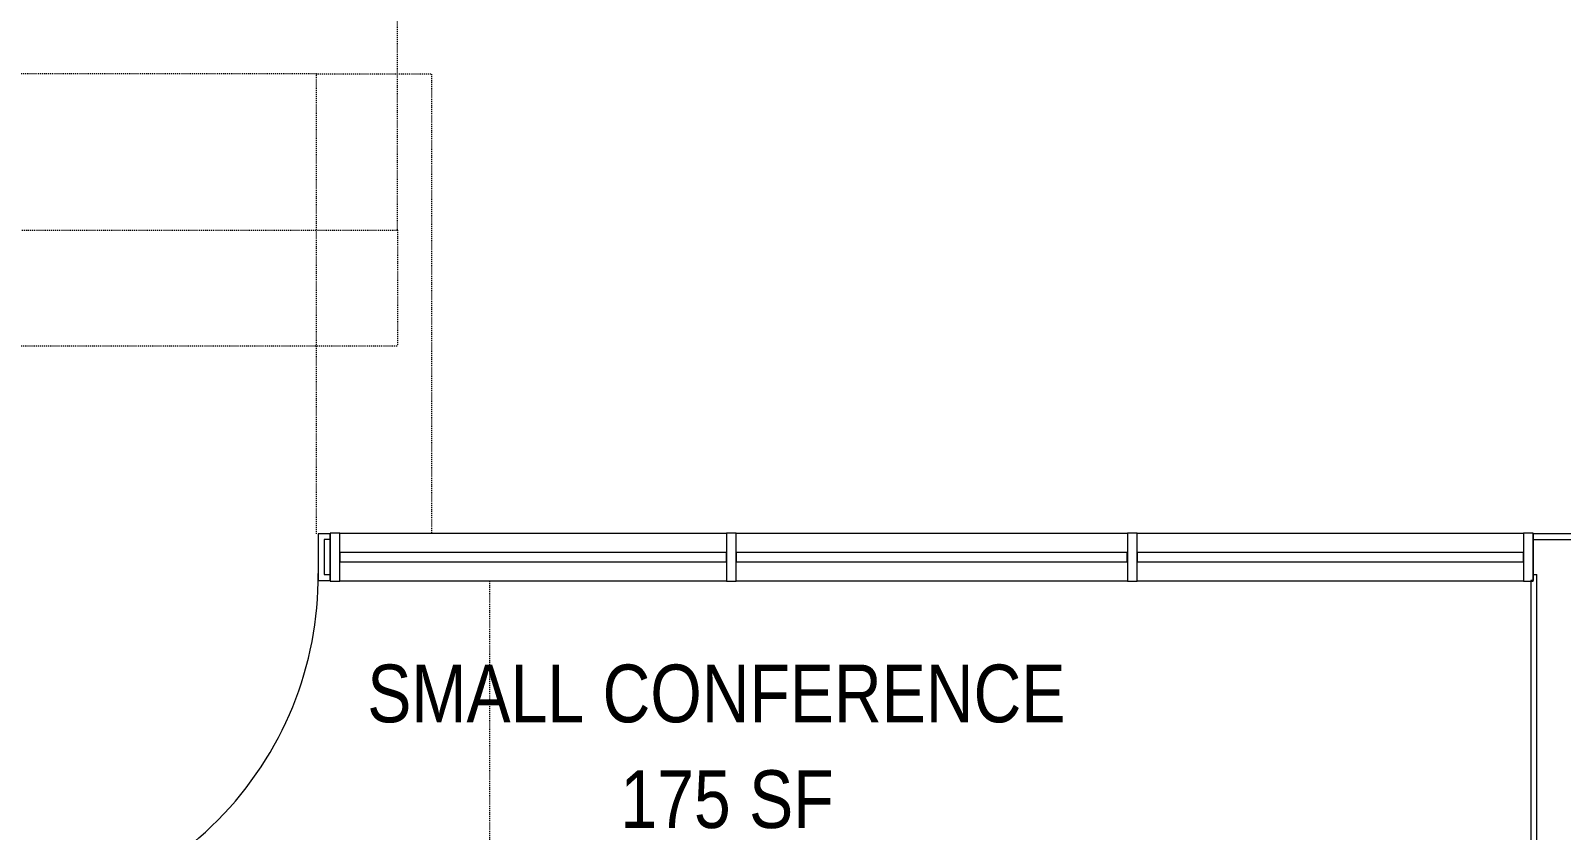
# Model space of a CAD drawing. Header units: inches. Extents: x 46946 to 48441, y 40324 to 42003.
# Drawn here: x 47668.9 to 47828, y 40467.9 to 40551 of the extents above; entities that cross this region are included whole.
import ezdxf

# ---------------------------------------------------------------- set-up
doc = ezdxf.new("R2010")
doc.units = ezdxf.units.IN
doc.header["$MEASUREMENT"] = 0
doc.linetypes.add('Dash 1_32_', pattern=[0.0625, 0.03125, -0.03125])
for name, color, linetype, lineweight in [('A-AREA-IDEN', 2, 'Continuous', 9), ('A-DOOR', 31, 'Continuous', 13), ('A-GENM', 13, 'Dash 1_32_', 9), ('A-GLAZ-CURT', 52, 'Continuous', 9), ('A-GLAZ-CWMG', 51, 'Continuous', 9), ('A-WALL', 113, 'Continuous', 9), ('A-WALL-PATT', 111, 'Continuous', 13), ('I-WALL', 2, 'Continuous', 9)]:
    doc.layers.add(name, color=color, linetype=linetype, lineweight=lineweight)
doc.styles.add('Arial Narrow_2', font='ARIALN.TTF', dxfattribs={"height": 6})

# ---------------------------------------------------------------- blocks, each defined once
blk = doc.blocks.new('Door - Single - Glass - Full Rail - Panic Handle-784015-Level 06 - Furniture')
at = {"layer": 'A-DOOR', "lineweight": 20}
for p, q in [((17, 38), (17, 2)), ((18, 38), (17, 38)), ((18, 2.44), (18, 38)), ((17, 2), (18, 2))]:
    blk.add_line(p, q, dxfattribs=at)
at = {"layer": 'A-DOOR', "lineweight": 9}
blk.add_arc((18, 2), 36, 90, 180.5, dxfattribs=at)
at = {"layer": 'A-GENM'}
for p, q in [((-35.81, 62.25), (18, 62.25)), ((-35.81, 2.5), (-35.81, 62.25)), ((18, 2.44), (18, 62.25)), ((17.97, 2.44), (18, 2.44)), ((-29.81, -2.5), (-29.81, -50.25)), ((-17.81, -2.44), (-17.81, -50.25)), ((17.97, -2.44), (18, -2.44)), ((18, -2.44), (18, -50.25)), ((-17.81, -50.25), (-29.81, -50.25)), ((-17.81, -50.25), (18, -50.25))]:
    blk.add_line(p, q, dxfattribs=at)
blk = doc.blocks.new('Door - Single - Glass - Full Rail - Panic Handle-V115-Level 06 - Furniture')
at = {"layer": 'A-DOOR', "lineweight": 20}
for p, q in [((17, 38), (17, 2)), ((18, 38), (17, 38)), ((18, 2.44), (18, 38)), ((17, 2), (18, 2))]:
    blk.add_line(p, q, dxfattribs=at)
at = {"layer": 'A-DOOR', "lineweight": 9}
blk.add_arc((18, 2), 36, 90, 180.5, dxfattribs=at)
at = {"layer": 'A-GENM'}
for p, q in [((-6.28, 62.25), (18, 62.25)), ((18, 2.44), (18, 62.25)), ((-35.81, 49.72), (-35.81, 56.75)), ((-35.81, 40.45), (-35.81, 41.2)), ((-35.81, 40.01), (-35.81, 40.14)), ((-35.81, 2.5), (-35.81, 37.97)), ((17.97, 2.44), (18, 2.44)), ((-29.81, -2.5), (-29.81, -50.25)), ((-17.81, -2.44), (-17.81, -50.25)), ((17.97, -2.44), (18, -2.44)), ((18, -2.44), (18, -50.25)), ((-17.81, -50.25), (-29.81, -50.25)), ((-17.81, -50.25), (18, -50.25))]:
    blk.add_line(p, q, dxfattribs=at)
blk = doc.blocks.new('Rectangular Mullion - Rectangular Mullion-934989-Level 06 - Furniture')
at = {"layer": 'A-GLAZ-CWMG', "lineweight": 20}
for p, q in [((0, 2.5), (-1, 2.5)), ((-1, 2.5), (-1, -2.5)), ((0, -2.5), (0, 2.5)), ((-1, -2.5), (0, -2.5))]:
    blk.add_line(p, q, dxfattribs=at)
blk = doc.blocks.new('System Panel - Glazed-983670-Level 06 - Furniture')
at = {"layer": 'A-GLAZ-CURT', "lineweight": 13}
for p, q in [((20.08, 0.5), (-20.08, 0.5)), ((-20.08, 0.5), (-20.08, -0.5)), ((20.08, -0.5), (20.08, 0.5)), ((-20.08, -0.5), (20.08, -0.5))]:
    blk.add_line(p, q, dxfattribs=at)
blk = doc.blocks.new('System Panel - Glazed-983575-Level 06 - Furniture')
at = {"layer": 'A-GLAZ-CURT', "lineweight": 13}
for p, q in [((20.33, 0.5), (-20.33, 0.5)), ((-20.33, 0.5), (-20.33, -0.5)), ((20.33, -0.5), (20.33, 0.5)), ((-20.33, -0.5), (20.33, -0.5))]:
    blk.add_line(p, q, dxfattribs=at)
blk = doc.blocks.new('Rectangular Mullion - Rectangular Mullion-934990-Level 06 - Furniture')
at = {"layer": 'A-GLAZ-CWMG', "lineweight": 20}
for p, q in [((-1, 2.5), (0, 2.5)), ((-1, -2.5), (-1, 2.5)), ((0, 2.5), (0, -2.5)), ((0, -2.5), (-1, -2.5))]:
    blk.add_line(p, q, dxfattribs=at)
blk = doc.blocks.new('Rectangular Mullion - Rectangular Mullion-983677-Level 06 - Furniture')
at = {"layer": 'A-GLAZ-CWMG'}
for p, q in [((47742.24, 40498.81), (47782.91, 40498.81)), ((47782.91, 40493.81), (47742.24, 40493.81))]:
    blk.add_line(p, q, dxfattribs=at)
blk = doc.blocks.new('Rectangular Mullion - Rectangular Mullion-983667-Level 06 - Furniture')
at = {"layer": 'A-GLAZ-CWMG'}
for p, q in [((47783.91, 40498.81), (47824.07, 40498.81)), ((47824.07, 40493.81), (47783.91, 40493.81))]:
    blk.add_line(p, q, dxfattribs=at)
blk = doc.blocks.new('Rectangular Mullion - Rectangular Mullion-934986-Level 06 - Furniture')
at = {"layer": 'A-GLAZ-CWMG', "lineweight": 20}
for p, q in [((-0.5, 2.5), (0.5, 2.5)), ((-0.5, -2.5), (-0.5, 2.5)), ((0.5, 2.5), (0.5, -2.5)), ((0.5, -2.5), (-0.5, -2.5))]:
    blk.add_line(p, q, dxfattribs=at)

msp = doc.modelspace()

# ---------------------------------------------------------------- hatches: boundary and pattern name
at = {"layer": 'A-WALL-PATT', "lineweight": 9}
h = msp.add_hatch(dxfattribs=at)
h.set_pattern_fill('FP_1', color=256, style=0, pattern_type=2)
h.set_pattern_definition([(0, (0, 0), (30.72, 7.68), [1.267, -21.773, 1.267, -21.773, -122.88]), (0, (0, 0), (30.72, 7.68), [-46.08, 1.267, -44.813, 1.267, -21.773, -53.76]), (0, (0, 0), (30.72, 7.68), [-115.2, 1.267, -14.093, 1.267, -37.133]), (120, (11.52, 3.84), (-22.0110751, 22.7643004), [1.267, -21.773, 1.267, -21.773, -122.88]), (120, (11.52, 3.84), (-22.0110751, 22.7643004), [-46.08, 1.267, -44.813, 1.267, -21.773, -53.76]), (120, (11.52, 3.84), (-22.0110751, 22.7643004), [-115.2, 1.267, -14.093, 1.267, -37.133]), (240, (15.36, 19.2), (-8.7089249, -30.4443004), [1.267, -21.773, 1.267, -21.773, -122.88]), (240, (15.36, 19.2), (-8.7089249, -30.4443004), [-46.08, 1.267, -44.813, 1.267, -21.773, -53.76]), (240, (15.36, 19.2), (-8.7089249, -30.4443004), [-115.2, 1.267, -14.093, 1.267, -37.133])])
h.paths.add_polyline_path([(47824.82, 40359.89), (47824.91, 40359.89), (47825.45, 40360.01), (47825.45, 40493.88), (47824.82, 40493.88), (47824.82, 40360.39)])

# ---------------------------------------------------------------- linework, layer by layer
at = {"layer": 'A-WALL', "lineweight": 13}
for p, q in [((47699.45, 40498.13), (47699.45, 40494.5)), ((47700.07, 40498.13), (47699.45, 40498.13)), ((47825.07, 40498.13), (47829.07, 40498.13)), ((47699.45, 40494.5), (47700.07, 40494.5)), ((47825.07, 40494.5), (47825.45, 40494.5)), ((47825.45, 40359.89), (47825.45, 40494.5))]:
    msp.add_line(p, q, dxfattribs=at)
at = {"layer": 'I-WALL', "lineweight": 13}
for p, q in [((47700.07, 40498.75), (47698.82, 40498.75)), ((47698.82, 40498.75), (47698.82, 40493.88)), ((47700.07, 40493.88), (47700.07, 40498.75)), ((47829.7, 40498.75), (47825.07, 40498.75)), ((47825.07, 40498.75), (47825.07, 40493.88)), ((47698.82, 40493.88), (47700.07, 40493.88)), ((47824.82, 40493.88), (47824.82, 40359.89)), ((47825.07, 40493.88), (47824.82, 40493.88))]:
    msp.add_line(p, q, dxfattribs=at)

# ---------------------------------------------------------------- block references
at = {"layer": 'A-DOOR'}
for name, p, rotation in [('Door - Single - Glass - Full Rail - Panic Handle-784015-Level 06 - Furniture', (47656.82, 40548.1), 90), ('Door - Single - Glass - Full Rail - Panic Handle-V115-Level 06 - Furniture', (47680.82, 40496.31), 180)]:
    msp.add_blockref(name, p, dxfattribs=dict(at, rotation=rotation))
at = {"layer": 'A-GLAZ-CURT'}
for name, p in [('System Panel - Glazed-983670-Level 06 - Furniture', (47721.16, 40496.31)), ('System Panel - Glazed-983575-Level 06 - Furniture', (47762.57, 40496.31)), ('System Panel - Glazed-983670-Level 06 - Furniture', (47803.99, 40496.31))]:
    msp.add_blockref(name, p, dxfattribs=at)
at = {"layer": 'A-GLAZ-CWMG', "rotation": 180}
msp.add_blockref('Rectangular Mullion - Rectangular Mullion-934989-Level 06 - Furniture', (47700.07, 40496.31), dxfattribs=at)
at = {"layer": 'A-GLAZ-CWMG'}
for name, p in [('Rectangular Mullion - Rectangular Mullion-983667-Level 06 - Furniture', (-82.83, 0)), ('Rectangular Mullion - Rectangular Mullion-983677-Level 06 - Furniture', (0, 0)), ('Rectangular Mullion - Rectangular Mullion-983667-Level 06 - Furniture', (0, 0))]:
    msp.add_blockref(name, p, dxfattribs=at)
at = {"layer": 'A-GLAZ-CWMG', "extrusion": (0, 0, -1), "rotation": 180}
for name, p in [('Rectangular Mullion - Rectangular Mullion-934986-Level 06 - Furniture', (-47741.74, 40496.31)), ('Rectangular Mullion - Rectangular Mullion-934986-Level 06 - Furniture', (-47783.41, 40496.31)), ('Rectangular Mullion - Rectangular Mullion-934990-Level 06 - Furniture', (-47825.07, 40496.31))]:
    msp.add_blockref(name, p, dxfattribs=at)

# ---------------------------------------------------------------- texts
at = {"layer": 'A-AREA-IDEN', "char_height": 6, "attachment_point": 1, "style": 'Arial Narrow_2'}
for s, insert, width in [('SMALL CONFERENCE', (47703.92, 40485.14), 92.112), ('175 SF', (47730.22, 40474.15), 28.179)]:
    msp.add_mtext(s, dxfattribs=dict(at, insert=insert, width=width))

doc.saveas('drawing.dxf')
